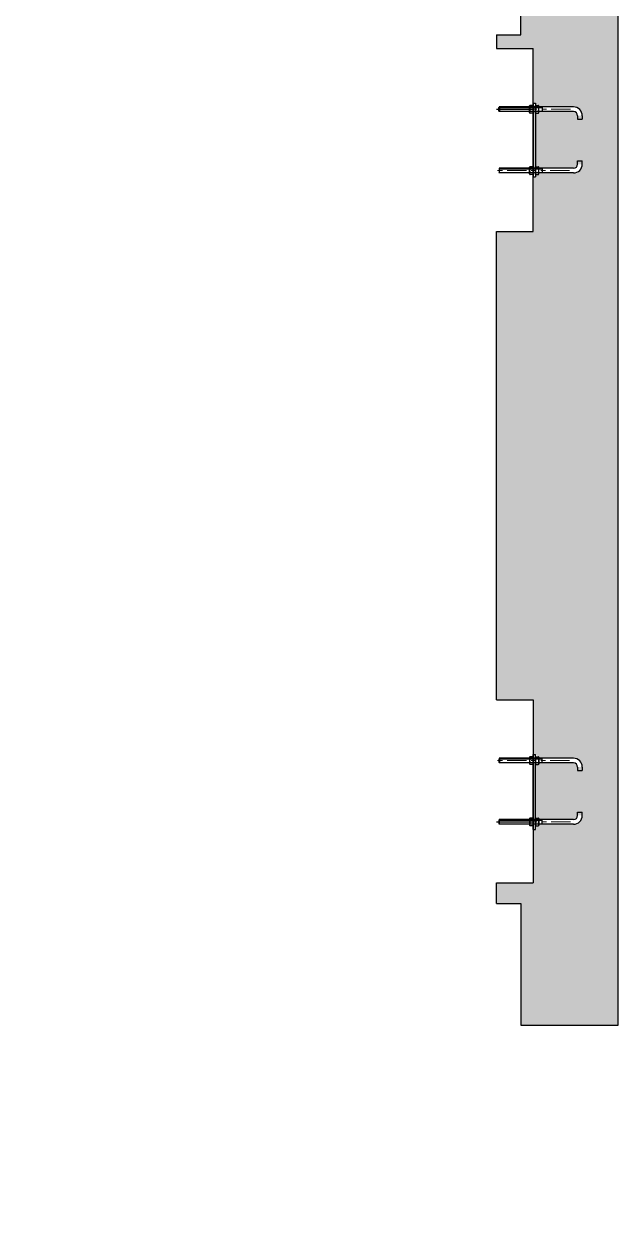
# Model space of a CAD drawing. Extents: x 1129386 to 1341523, y 309636 to 351636.
# Drawn here: x 1170921 to 1175808, y 334236 to 344039 of the extents above; entities that cross this region are included whole.
import ezdxf

# ---------------------------------------------------------------- set-up
doc = ezdxf.new("R2010")
doc.units = 0
doc.header["$LTSCALE"] = 1000
doc.header["$MEASUREMENT"] = 0
for name, pattern in [('ACANSTGB', [0.354331, 0.15748, -0.03937, 0.03937, -0.03937, 0.03937, -0.03937]), ('CENTER', [50.8, 31.75, -6.35, 6.35, -6.35]), ('DASHED', [4.8, 4, -0.8])]:
    doc.linetypes.add(name, pattern=pattern)
doc.layers.add('3', color=4, linetype='DASHED')
doc.layers.add('5', color=2, linetype='Continuous')
doc.layers.add('AM_7', color=4, linetype='CENTER', lineweight=15)

msp = doc.modelspace()

# ---------------------------------------------------------------- hatches: boundary and pattern name
h = msp.add_hatch()
h.set_pattern_fill('AR-CONC', color=2, scale=100)
h.set_pattern_definition([(50, (0, 0), (717.4375, -62.86833), [75, -825]), (355, (0, 0), (-138.98994, 751.97526), [60, -660]), (100.45, (60, -5), (578.55976, 689.3719), [64, -701]), (46.18, (0, 200), (1067.1365, -166.14964), [112.5, -1237.5]), (96.64, (89, 186), (934.5749, 974.60285), [96, -1052]), (351.18, (0, 200), (934.4312, 974.2434), [90, -990]), (21, (100, 150), (597.0058, -402.8065), [75, -825]), (326, (100, 150), (243.0015, 725.07604), [60, -660]), (71.45, (150, 116), (840.2339, 322.4469), [64, -701]), (37.5, (0, 0), (11.73922, 332.94923), [0, -652, 0, -670, 0, -663]), (7.5, (0, 0), (263.06954, 394.41171), [0, -382, 0, -637, 0, -252.5]), (-32.5, (-223, 0), (533.822436, -22.55487), [0, -250, 0, -780, 0, -1035]), (-42.5, (-323, 0), (583.18617, 100.10498), [0, -325, 0, -518, 0, -735])])
h.paths.add_polyline_path([(1146317.9, 329173), (1146317.9, 329973), (1147317.9, 329973), (1147317.9, 330173), (1147527.6, 330173), (1147527.6, 329873), (1147928.5, 329873), (1147995.6, 329873), (1148027.9, 329873), (1148059.6, 329873), (1148195.2, 329873), (1148208.1, 329873), (1148208.1, 329852.8), (1148195.2, 329852.8), (1148195.2, 329829.8, 0.103143), (1148195.6, 329828, 0.291961), (1148199.7, 329825.3, 0.1071), (1148202.6, 329825.3), (1148208.1, 329825.3), (1148224.2, 329825.3, 0.012), (1148226.7, 329825.3), (1148251.1, 329825.3, 0.101734), (1148254.1, 329825.3), (1148254.7, 329825.3, 0.377126), (1148259.2, 329829.3, 0.032077), (1148259.2, 329829.8), (1148259.2, 329852.8), (1148208.1, 329852.8), (1148208.1, 329873), (1148259.2, 329873), (1148328, 329873), (1148727.2, 329873), (1148727.2, 330173), (1150927.1, 330173), (1150927.1, 329873), (1151328.1, 329873), (1151395.1, 329873), (1151459.1, 329873), (1151594.8, 329873), (1151607.6, 329873), (1151607.6, 329852.8), (1151594.8, 329852.8), (1151594.8, 329829.8, 0.103143), (1151595.2, 329828, 0.291961), (1151599.3, 329825.3, 0.1071), (1151602.1, 329825.3), (1151607.7, 329825.3), (1151623.8, 329825.3, 0.012), (1151626.2, 329825.3), (1151650.7, 329825.3, 0.101734), (1151653.6, 329825.3), (1151654.2, 329825.3, 0.377126), (1151658.8, 329829.3, 0.032077), (1151658.8, 329829.8), (1151658.8, 329852.8), (1151607.6, 329852.8), (1151607.6, 329873), (1151658.8, 329873), (1151727.6, 329873), (1152126.8, 329873), (1152126.8, 330173), (1152212.9, 330173), (1152212.9, 329973), (1155952.9, 329973), (1155952.9, 330173), (1156427.1, 330173), (1156427.1, 329873), (1156828.1, 329873), (1156895.1, 329873), (1156959.1, 329873), (1157094.8, 329873), (1157107.6, 329873), (1157107.6, 329852.8), (1157094.8, 329852.8), (1157094.8, 329829.8, 0.103143), (1157095.2, 329828, 0.291961), (1157099.3, 329825.3, 0.1071), (1157102.1, 329825.3), (1157107.7, 329825.3), (1157123.8, 329825.3, 0.012), (1157126.2, 329825.3), (1157150.7, 329825.3, 0.101734), (1157153.6, 329825.3), (1157154.2, 329825.3, 0.377126), (1157158.8, 329829.3, 0.032077), (1157158.8, 329829.8), (1157158.8, 329852.8), (1157107.6, 329852.8), (1157107.6, 329873), (1157158.8, 329873), (1157227.6, 329873), (1157626.8, 329873), (1157626.8, 330173), (1161927.1, 330173), (1161927.1, 329873), (1162328.1, 329873), (1162395.1, 329873), (1162459.1, 329873), (1162594.8, 329873), (1162607.6, 329873), (1162607.6, 329852.8), (1162594.8, 329852.8), (1162594.8, 329829.8, 0.103143), (1162595.2, 329828, 0.291961), (1162599.3, 329825.3, 0.1071), (1162602.1, 329825.3), (1162607.7, 329825.3), (1162623.8, 329825.3, 0.012), (1162626.2, 329825.3), (1162650.7, 329825.3, 0.101734), (1162653.6, 329825.3), (1162654.2, 329825.3, 0.377126), (1162658.8, 329829.3, 0.032077), (1162658.8, 329829.8), (1162658.8, 329852.8), (1162607.6, 329852.8), (1162607.6, 329873), (1162658.8, 329873), (1162727.6, 329873), (1163126.8, 329873), (1163126.8, 330173), (1167335.9, 330173, 0.908935), (1169100, 329973), (1169857.9, 329973), (1169857.9, 329173)])
h.paths.add_polyline_path([(1151395.1, 329852.8), (1151395.1, 329829.8, 0.103143), (1151395.5, 329828, 0.291961), (1151399.6, 329825.3, 0.1071), (1151402.5, 329825.3), (1151424.1, 329825.3, 0.012), (1151426.6, 329825.3), (1151451, 329825.3, 0.101734), (1151454, 329825.3), (1151454.6, 329825.3, 0.377126), (1151459.1, 329829.3, 0.032077), (1151459.1, 329829.8), (1151459.1, 329852.8)], flags=16)
h.paths.add_polyline_path([(1156895.1, 329852.8), (1156895.1, 329829.8, 0.103143), (1156895.5, 329828, 0.291961), (1156899.6, 329825.3, 0.1071), (1156902.5, 329825.3), (1156924.1, 329825.3, 0.012), (1156926.6, 329825.3), (1156951, 329825.3, 0.101734), (1156954, 329825.3), (1156954.6, 329825.3, 0.377126), (1156959.1, 329829.3, 0.032077), (1156959.1, 329829.8), (1156959.1, 329852.8)], flags=16)
h.paths.add_polyline_path([(1147995.6, 329852.8), (1147995.6, 329829.8, 0.103143), (1147995.9, 329828, 0.291961), (1148000, 329825.3, 0.1071), (1148002.9, 329825.3), (1148024.6, 329825.3, 0.012), (1148027, 329825.3), (1148051.4, 329825.3, 0.101734), (1148054.4, 329825.3), (1148055, 329825.3, 0.377126), (1148059.5, 329829.3, 0.032077), (1148059.6, 329829.8), (1148059.6, 329852.8)], flags=16)
h.paths.add_polyline_path([(1162395.1, 329852.8), (1162395.1, 329829.8, 0.103143), (1162395.5, 329828, 0.291961), (1162399.6, 329825.3, 0.1071), (1162402.5, 329825.3), (1162424.1, 329825.3, 0.012), (1162426.6, 329825.3), (1162451, 329825.3, 0.101734), (1162454, 329825.3), (1162454.6, 329825.3, 0.377126), (1162459.1, 329829.3, 0.032077), (1162459.1, 329829.8), (1162459.1, 329852.8)], flags=16)
h.paths.add_polyline_path([(1174807.6, 343950.3), (1175007.6, 343950.3), (1175007.6, 344950.3), (1175807.6, 344950.3), (1175807.6, 335805.3), (1175007.6, 335805.3), (1175007.6, 336805.3), (1174807.6, 336805.3), (1174807.6, 336977.4), (1175107.6, 336977.4), (1175107.6, 337416), (1175127.8, 337416), (1175127.8, 337445.4), (1175150.7, 337445.4, 0.103143), (1175152.6, 337445.8, -0.021211), (1175152.2, 337458.3), (1175127.8, 337458.3), (1175127.8, 337496.5), (1175152.1, 337496.5, -0.041196), (1175151, 337496, 0.000368), (1175150.8, 337495.9, 0.007873), (1175151, 337496, -0.098644), (1175155.3, 337476.8), (1175155.3, 337474.4, -0.082342), (1175152.2, 337458.3, -0.003621), (1175151.7, 337457.3, -0.232165), (1175155.3, 337452.7), (1175155.3, 337450, -0.005854), (1175155.3, 337449.9, -0.191137), (1175152.6, 337445.8, -0.103143), (1175150.7, 337445.4), (1175127.8, 337445.4), (1175127.8, 337458.3), (1175152.1, 337445.5, 0.021211), (1175152.6, 337445.8, 0.291961), (1175155.3, 337449.9, 0.1071), (1175155.3, 337452.7), (1175155.3, 337458.3), (1175183.1, 337458.3), (1175439.9, 337458.3, 0.414214), (1175512.4, 337530.8), (1175473.6, 337530.3, -0.414214), (1175439.9, 337496.5), (1175183.1, 337496.5), (1175155.3, 337496.5), (1175155.3, 337496.6), (1175155.3, 337501.2, 0.101734), (1175155.3, 337504.2), (1175155.3, 337504.8, 0.377126), (1175151.3, 337509.4, -0.233225), (1175155.3, 337504.2), (1175155.3, 337501.2, -0.197118), (1175152.2, 337496.6), (1175127.8, 337496.6), (1175127.8, 337509.4), (1175127.8, 337962.4), (1175127.8, 337962.5), (1175152.3, 337962.5, -0.00019), (1175152.2, 337962.4), (1175107.6, 337949.6), (1175107.6, 337949.6), (1175107.6, 337962.4), (1175127.8, 337962.4), (1175127.8, 337509.4), (1175127.8, 337496.6), (1175107.6, 337496.6), (1175107.6, 337509.4), (1175107.6, 337949.6), (1175127.8, 337962.4), (1175152.2, 337962.4, -0.00343), (1175152.1, 337949.7, 0.021211), (1175152.6, 337950, 0.291961), (1175155.3, 337954.1, -0.191137), (1175152.6, 337950, -0.021211), (1175152, 337961.8, 0.00343), (1175152.2, 337962.4), (1175233.1, 337962.5), (1175439.9, 337962.5, -0.414214), (1175473.6, 337928.7), (1175512.4, 337928.7, -0.00186), (1175512.4, 337928.7), (1175512.4, 337928.7, 0.412036), (1175439.9, 338000.7), (1175152.1, 338000.7, 0.584975), (1175151.3, 338013.6, 0.032077), (1175150.7, 338013.6), (1175127.8, 338032), (1175127.8, 338032), (1175107.6, 338013.6), (1175107.6, 338013.6), (1175107.6, 338481.6), (1174807.6, 338481.6), (1174807.6, 342332.4), (1175107.6, 342332.4), (1175107.6, 342800.4), (1175107.6, 342782), (1175127.8, 342782), (1175127.8, 342813.3), (1175152.1, 342813.3), (1175183.1, 342813.3), (1175439.9, 342813.3, 0.412036), (1175512.4, 342885.3), (1175512.4, 342885.8, -0.00186), (1175512.4, 342885.3), (1175473.6, 342885.3, -0.414214), (1175439.9, 342851.5), (1175233.1, 342851.5), (1175152.2, 342851.6, 0.00343), (1175152.1, 342864.3, -0.021211), (1175152.6, 342864, -0.191137), (1175155.3, 342859.9, 0.291961), (1175152.6, 342864, 0.021211), (1175152, 342852.2, -0.00343), (1175152.2, 342851.6), (1175107.6, 342864.4), (1175107.6, 342864.4), (1175107.6, 343304.9), (1175107.6, 343317.7), (1175127.8, 343317.7), (1175127.8, 343304.9), (1175127.8, 342851.6), (1175107.6, 342851.6), (1175107.6, 342864.4), (1175127.8, 342851.6), (1175152.2, 342851.6, -0.00019), (1175152.3, 342851.5), (1175127.8, 342851.5), (1175127.8, 342851.6), (1175127.8, 343304.9), (1175127.8, 343317.7), (1175152.2, 343317.7), (1175183.1, 343317.7), (1175183.1, 343317.7), (1175439.9, 343317.7, -0.414214), (1175473.6, 343284), (1175512.4, 343283.5, 0.414214), (1175439.9, 343356), (1175183.1, 343356), (1175152.1, 343368.8, -0.021211), (1175152.6, 343368.5, 0.103143), (1175150.7, 343368.9), (1175127.8, 343368.9), (1175127.8, 343387), (1175107.6, 343387), (1175107.6, 343836.6), (1174807.6, 343836.6)])
h.paths.add_polyline_path([(1167335.9, 330173), (1167428, 330173), (1167428, 329873), (1167829, 329873), (1167829, 329852.8), (1167896, 329852.8), (1167896, 329829.8, 0.103143), (1167896.4, 329828, 0.191137), (1167900.5, 329825.3, 0.1071), (1167903.3, 329825.3), (1167908.9, 329825.3), (1167908.9, 329797.5), (1167908.9, 329540.7, 0.414214), (1167981.4, 329468.2), (1167980.9, 329507, -0.414214), (1167947.1, 329540.7), (1167947.1, 329797.5), (1167947.2, 329797.5), (1167947.2, 329825.3), (1167951.9, 329825.3, 0.101734), (1167954.8, 329825.3), (1167955.4, 329825.3, 0.377126), (1167960, 329829.3, 0.032077), (1167960, 329829.8), (1167960, 329852.8), (1168095.7, 329852.8), (1168095.7, 329829.8, 0.103143), (1168096.1, 329828, 0.291961), (1168100.2, 329825.3, 0.1071), (1168103, 329825.3), (1168107.6, 329828.9, -0.232165), (1168103, 329825.3), (1168100.3, 329825.3, -0.005854), (1168100.2, 329825.3, -0.291961), (1168096.1, 329828, -0.103143), (1168095.7, 329829.8), (1168095.7, 329852.8), (1168108.5, 329852.8), (1168108.5, 329825.3), (1168108.6, 329747.5), (1168108.6, 329540.7, -0.414214), (1168074.8, 329507), (1168074.8, 329468.2, 0.412036), (1168146.8, 329540.7), (1168146.8, 329797.5), (1168146.8, 329825.3), (1168151.5, 329825.3, 0.101734), (1168154.5, 329825.3), (1168155.1, 329825.3, 0.377126), (1168159.7, 329829.3, 0.032077), (1168159.7, 329829.8), (1168159.7, 329852.8), (1168228.5, 329852.8), (1168228.5, 329873), (1168627.7, 329873), (1168627.7, 330173), (1168857.9, 330173), (1168857.9, 329973), (1169100, 329973, -0.908935)])

# ---------------------------------------------------------------- linework, layer by layer
for p, q in [((1175007.6, 343950.3), (1175007.6, 344950.3)), ((1175807.6, 335805.3), (1175807.6, 344950.3)), ((1174807.6, 343950.3), (1174807.6, 343836.6)), ((1174807.6, 343950.3), (1175007.6, 343950.3)), ((1174807.6, 343836.6), (1175107.6, 343836.6)), ((1175107.6, 342332.4), (1175107.6, 343836.6)), ((1174807.6, 343336.6), (1175007.6, 343336.6)), ((1175007.6, 343336.6), (1175107.6, 343336.6)), ((1175107.6, 343039.5), (1175107.6, 343240.3)), ((1174807.6, 338481.6), (1174807.6, 342332.4)), ((1174807.6, 342332.4), (1175107.6, 342332.4)), ((1174807.6, 338481.6), (1175107.6, 338481.6)), ((1175107.6, 338481.6), (1175107.6, 336977.4)), ((1175107.6, 337716.2), (1175107.6, 337515.3)), ((1174807.6, 337477.7), (1175007.6, 337477.7)), ((1175007.6, 337477.7), (1175107.6, 337477.7)), ((1174807.6, 336805.3), (1174807.6, 336977.4)), ((1174807.6, 336977.4), (1175107.6, 336977.4)), ((1174807.6, 336805.3), (1175007.6, 336805.3)), ((1175007.6, 336805.3), (1175007.6, 335805.3)), ((1175007.6, 335805.3), (1175807.6, 335805.3))]:
    msp.add_line(p, q)
at = {"color": 1, "lineweight": 30}
for p, q in [((1175107.6, 343387), (1175127.8, 343387)), ((1175107.6, 342782), (1175127.8, 342782)), ((1175107.6, 338032), (1175127.8, 338032)), ((1175107.6, 337416), (1175127.8, 337416))]:
    msp.add_line(p, q, dxfattribs=at)
for points in [[(1175107.6, 343387), (1175107.6, 342782)], [(1175127.8, 343387), (1175127.8, 342782)], [(1175107.6, 337416), (1175107.6, 338032)], [(1175127.8, 337416), (1175127.8, 338032)]]:
    msp.add_lwpolyline(points, dxfattribs=at)
at = {"layer": '3', "color": 2, "linetype": 'DASHED'}
for p, q in [((1175233.1, 343356), (1174828.8, 343356)), ((1174830.5, 343352.4), (1175183.1, 343352.4)), ((1175183.1, 343356), (1175183.1, 343317.7)), ((1175233.1, 343317.7), (1174828.8, 343317.7)), ((1174830.5, 343321.4), (1175183.1, 343321.4)), ((1175043.2, 342851.5), (1174828.8, 342851.5)), ((1174830.6, 342847.9), (1175183.1, 342847.9)), ((1175183.1, 342851.5), (1175183.1, 342813.2)), ((1175233.1, 342813.3), (1174828.8, 342813.3)), ((1174830.6, 342816.9), (1175183.1, 342816.9)), ((1175233.1, 338000.7), (1174828.8, 338000.7)), ((1175043.2, 337962.5), (1174828.8, 337962.5)), ((1174830.6, 337997.1), (1175183.1, 337997.1)), ((1174830.6, 337966.1), (1175183.1, 337966.1)), ((1175183.1, 337962.5), (1175183.1, 338000.8)), ((1175233.1, 337496.6), (1174828.8, 337496.5)), ((1175233.1, 337458.3), (1174828.8, 337458.3)), ((1174830.5, 337492.9), (1175183.1, 337492.9)), ((1174830.5, 337461.9), (1175183.1, 337461.9)), ((1175183.1, 337458.3), (1175183.1, 337496.6))]:
    msp.add_line(p, q, dxfattribs=at)
at = {"layer": '3', "color": 4, "linetype": 'DASHED'}
for p, q in [((1175233.1, 342851.5), (1175043.2, 342851.6)), ((1175233.1, 337962.5), (1175043.2, 337962.4))]:
    msp.add_line(p, q, dxfattribs=at)
at = {"layer": '5', "color": 2, "linetype": 'Continuous'}
for p, q in [((1174830.9, 343356.3), (1174827.9, 343352.4)), ((1174827.9, 343321.4), (1174827.9, 343352.4)), ((1174866.4, 343356), (1174830.5, 343356)), ((1174830.9, 343356.3), (1174830.9, 343317.7)), ((1175439.9, 343356), (1175043.2, 343356)), ((1174830.9, 343317.7), (1174827.9, 343321.4)), ((1174866.4, 343317.7), (1174830.5, 343317.7)), ((1175439.9, 343317.7), (1175043.2, 343317.7)), ((1175473.6, 343283.7), (1175473.6, 343255.7)), ((1175473.6, 343255.7), (1175512.5, 343255.7)), ((1175512.5, 343283.2), (1175512.5, 343255.7)), ((1174830.9, 342851.6), (1174828, 342847.9)), ((1174828, 342847.9), (1174828, 342816.9)), ((1174866.4, 342851.5), (1174830.6, 342851.5)), ((1174830.9, 342813), (1174830.9, 342851.6)), ((1175439.9, 342851.5), (1175043.2, 342851.5)), ((1175473.6, 342913.3), (1175512.4, 342913.3)), ((1175473.6, 342885.3), (1175473.6, 342913.3)), ((1175512.4, 342885.8), (1175512.4, 342913.3)), ((1174830.9, 342813), (1174828, 342816.9)), ((1174866.4, 342813.3), (1174830.6, 342813.3)), ((1175439.9, 342813.3), (1175043.2, 342813.3)), ((1174830.9, 338001), (1174828, 337997.1)), ((1174828, 337966.1), (1174828, 337997.1)), ((1174830.9, 337962.4), (1174828, 337966.1)), ((1174866.4, 338000.7), (1174830.6, 338000.7)), ((1174866.4, 337962.5), (1174830.6, 337962.5)), ((1174830.9, 338001), (1174830.9, 337962.4)), ((1175439.9, 338000.7), (1175043.2, 338000.7)), ((1175439.9, 337962.5), (1175043.2, 337962.5)), ((1175473.6, 337928.7), (1175473.6, 337900.7)), ((1175473.6, 337900.7), (1175512.4, 337900.7)), ((1175512.4, 337928.2), (1175512.4, 337900.7)), ((1175473.6, 337558.3), (1175512.4, 337558.3)), ((1175473.6, 337530.3), (1175473.6, 337558.3)), ((1175512.4, 337530.8), (1175512.4, 337558.3)), ((1174830.9, 337496.6), (1174827.9, 337492.9)), ((1174827.9, 337492.9), (1174827.9, 337461.9)), ((1174830.9, 337458), (1174827.9, 337461.9)), ((1174866.4, 337496.5), (1174830.5, 337496.5)), ((1174866.4, 337458.3), (1174830.5, 337458.3)), ((1174830.9, 337458), (1174830.9, 337496.6)), ((1175439.9, 337496.5), (1175043.2, 337496.5)), ((1175439.9, 337458.3), (1175043.2, 337458.3))]:
    msp.add_line(p, q, dxfattribs=at)
at = {"layer": '5', "linetype": 'Continuous'}
for p, q in [((1175080, 343309.5), (1175080, 343364.3)), ((1175107.6, 343368.9), (1175084.6, 343368.9)), ((1175107.5, 343309.5), (1175107.5, 343364.3)), ((1175107.6, 343304.9), (1175107.6, 343368.9)), ((1175127.8, 343304.9), (1175127.8, 343368.9)), ((1175127.8, 343368.9), (1175150.7, 343368.9)), ((1175127.8, 343309.5), (1175127.8, 343364.3)), ((1175155.3, 343309.5), (1175155.3, 343364.3)), ((1175107.6, 343304.9), (1175084.6, 343304.9)), ((1175127.8, 343304.9), (1175150.7, 343304.9)), ((1175080, 342805), (1175080, 342859.8)), ((1175107.6, 342864.4), (1175084.6, 342864.4)), ((1175107.6, 342800.4), (1175107.6, 342864.4)), ((1175107.6, 342805), (1175107.6, 342859.8)), ((1175127.8, 342800.4), (1175127.8, 342864.4)), ((1175127.8, 342864.4), (1175150.7, 342864.4)), ((1175127.8, 342805), (1175127.8, 342859.8)), ((1175155.3, 342805), (1175155.3, 342859.8)), ((1175107.6, 342800.4), (1175084.6, 342800.4)), ((1175127.8, 342800.4), (1175150.7, 342800.4)), ((1175080, 338009), (1175080, 337954.2)), ((1175107.6, 338013.6), (1175084.6, 338013.6)), ((1175107.6, 337949.6), (1175084.6, 337949.6)), ((1175107.6, 338013.6), (1175107.6, 337949.6)), ((1175107.6, 338009), (1175107.6, 337954.2)), ((1175127.8, 338013.6), (1175127.8, 337949.6)), ((1175127.8, 338013.6), (1175150.7, 338013.6)), ((1175127.8, 338009), (1175127.8, 337954.2)), ((1175127.8, 337949.6), (1175150.7, 337949.6)), ((1175155.3, 338009), (1175155.3, 337954.2)), ((1175080, 337504.8), (1175080, 337450)), ((1175107.6, 337509.4), (1175084.6, 337509.4)), ((1175107.6, 337445.4), (1175084.6, 337445.4)), ((1175107.5, 337504.8), (1175107.5, 337450)), ((1175107.6, 337509.4), (1175107.6, 337445.4)), ((1175127.8, 337509.4), (1175127.8, 337445.4)), ((1175127.8, 337509.4), (1175150.7, 337509.4)), ((1175127.8, 337504.8), (1175127.8, 337450)), ((1175127.8, 337445.4), (1175150.7, 337445.4)), ((1175155.3, 337504.8), (1175155.3, 337450))]:
    msp.add_line(p, q, dxfattribs=at)
for centre, radius, start, end in [((1175086.5, 343363), 6.7, 119.60461, 244.48284), ((1175084.6, 343364.3), 4.59, 90, 180), ((1175130.2, 343338.7), 50.2, 158.96634, 203.99416), ((1175150.7, 343364.3), 4.59, 0, 90), ((1175105.1, 343338.7), 50.2, 336.00584, 21.03366), ((1175148.8, 343363), 6.7, 295.51716, 60.39539), ((1175087.2, 343311.6), 7.37, 111.58368, 244.82909), ((1175084.6, 343309.5), 4.59, 180, 270), ((1175150.7, 343309.5), 4.59, 270, 0), ((1175148.1, 343311.6), 7.37, 295.17091, 68.41632), ((1175086.6, 342858.5), 6.7, 119.60461, 244.48284), ((1175084.6, 342859.8), 4.59, 90, 180), ((1175130.2, 342834.2), 50.2, 158.96634, 203.99416), ((1175150.7, 342859.8), 4.59, 0, 90), ((1175105.1, 342834.2), 50.2, 336.00584, 21.03366), ((1175148.8, 342858.5), 6.7, 295.51716, 60.39539), ((1175087.2, 342807.1), 7.37, 111.58368, 244.82909), ((1175084.6, 342805), 4.59, 180, 270), ((1175150.7, 342805), 4.59, 270, 0), ((1175148.1, 342807.1), 7.37, 295.17091, 68.41632), ((1175087.2, 338006.9), 7.37, 115.17091, 248.41632), ((1175086.6, 337955.5), 6.7, 115.51716, 240.39539), ((1175084.6, 338009), 4.59, 90, 180), ((1175130.2, 337979.8), 50.2, 156.00584, 201.03366), ((1175084.6, 337954.2), 4.59, 180, 270), ((1175150.7, 338009), 4.59, 0, 90), ((1175150.7, 337954.2), 4.59, 270, 0), ((1175148.1, 338006.9), 7.37, 291.58368, 64.82909), ((1175105.1, 337979.8), 50.2, 338.96634, 23.99416), ((1175148.8, 337955.5), 6.7, 299.60461, 64.48284), ((1175087.2, 337502.7), 7.37, 115.17091, 248.41632), ((1175086.5, 337451.3), 6.7, 115.51716, 240.39539), ((1175084.6, 337504.8), 4.59, 90, 180), ((1175130.2, 337475.6), 50.2, 156.00584, 201.03366), ((1175084.6, 337450), 4.59, 180, 270), ((1175150.7, 337504.8), 4.59, 0, 90), ((1175150.7, 337450), 4.59, 270, 0), ((1175148.1, 337502.7), 7.37, 291.58368, 64.82909), ((1175105.1, 337475.6), 50.2, 338.96634, 23.99416), ((1175148.8, 337451.3), 6.7, 299.60461, 64.48284)]:
    msp.add_arc(centre, radius, start, end, dxfattribs=at)
at = {"layer": '5', "color": 2, "linetype": 'Continuous'}
for centre, radius, start, end in [((1175439.9, 343283.5), 72.6, 0, 90), ((1175439.9, 343284), 33.8, 0, 90), ((1175439.9, 342885.8), 72.6, 270, 0), ((1175439.9, 342885.3), 33.8, 270, 0), ((1175439.9, 337928.2), 72.6, 0, 90), ((1175439.9, 337928.7), 33.8, 0, 90), ((1175439.9, 337530.8), 72.6, 270, 0), ((1175439.9, 337530.3), 33.8, 270, 0)]:
    msp.add_arc(centre, radius, start, end, dxfattribs=at)
at = {"layer": 'AM_7', "linetype": 'ACANSTGB'}
for p, q in [((1175415.5, 343336.9), (1174801.7, 343336.9)), ((1175407.4, 342832.4), (1174801.8, 342832.4)), ((1175407.4, 337981.6), (1174801.8, 337981.6)), ((1175415.5, 337477.4), (1174801.7, 337477.4))]:
    msp.add_line(p, q, dxfattribs=at)

doc.saveas('drawing.dxf')
